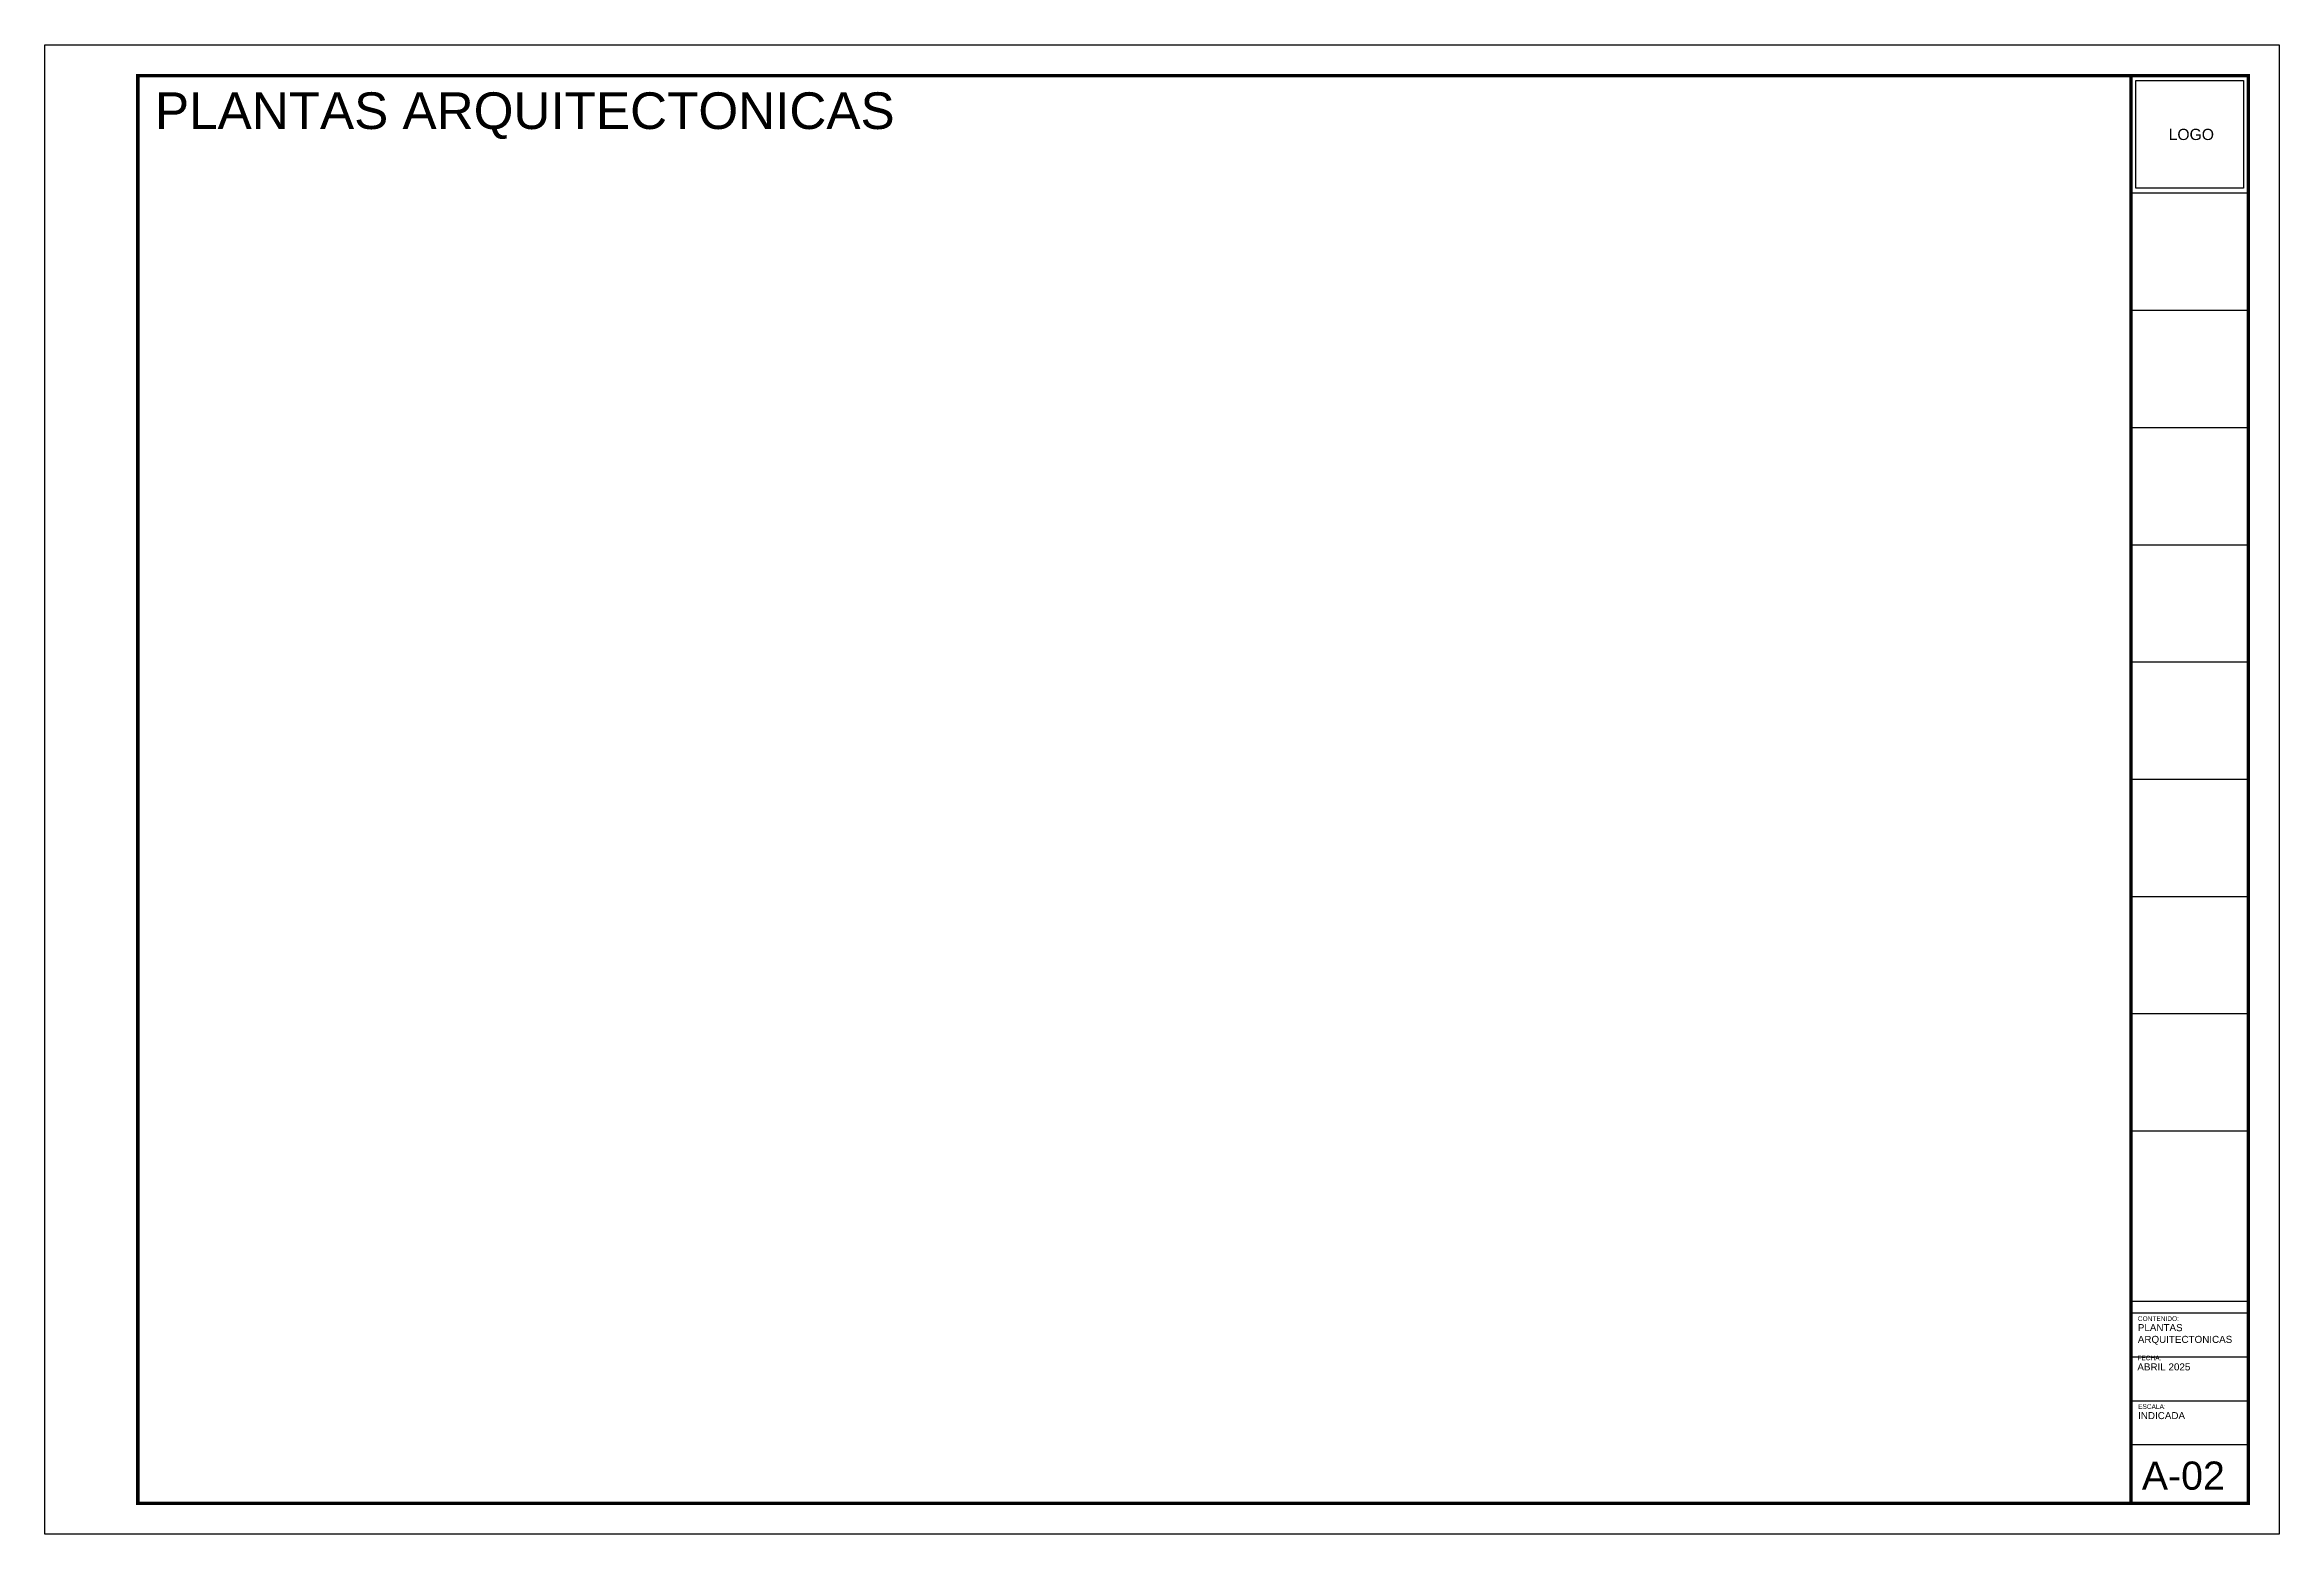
# Model space of a CAD drawing. Header units: metres. Extents: x 2347.4 to 2438.8, y 1777 to 1838.
import ezdxf

# ---------------------------------------------------------------- set-up
doc = ezdxf.new("R2010")
doc.units = ezdxf.units.M
doc.styles.get("Standard").update_dxf_attribs({"font": 'Arial.ttf'})

msp = doc.modelspace()

# ---------------------------------------------------------------- linework, layer by layer
at = {"color": 6, "transparency": 33554681}
for p, q in [((2432.741, 1836.695), (2432.741, 1778.275)), ((2437.539, 1836.695), (2437.539, 1778.275))]:
    msp.add_line(p, q, dxfattribs=at)
msp.add_lwpolyline([(2347.369, 1837.965), (2438.809, 1837.965), (2438.809, 1777.005), (2347.369, 1777.005)], close=True)
at = {"color": 6, "transparency": 33554687, "const_width": 0.144}
msp.add_lwpolyline([(2351.179, 1778.275), (2437.539, 1778.275), (2437.539, 1836.695), (2351.179, 1836.695)], close=True, dxfattribs=at)
at = {"color": 6, "transparency": 33554681, "const_width": 0.144}
msp.add_lwpolyline([(2432.741, 1778.275), (2432.741, 1836.695)], dxfattribs=at)
at = {"color": 2, "ltscale": 2, "transparency": 33554681}
msp.add_lwpolyline([(2437.347, 1832.089), (2432.933, 1832.089), (2432.933, 1836.503), (2437.347, 1836.503)], close=True, dxfattribs=at)
at = {"color": 6}
for points in [[(2432.741, 1831.897), (2437.539, 1831.897)], [(2432.741, 1827.099), (2437.539, 1827.099)], [(2432.741, 1822.301), (2437.539, 1822.301)], [(2432.741, 1817.504), (2437.539, 1817.504)], [(2432.741, 1812.706), (2437.539, 1812.706)], [(2432.741, 1807.908), (2437.539, 1807.908)], [(2432.741, 1803.11), (2437.539, 1803.11)], [(2432.741, 1798.312), (2437.539, 1798.312)], [(2432.741, 1793.513), (2437.539, 1793.513)], [(2432.741, 1786.551), (2437.539, 1786.551)], [(2432.741, 1786.071), (2437.539, 1786.071)], [(2432.741, 1784.272), (2437.539, 1784.272)], [(2432.741, 1782.473), (2437.539, 1782.473)], [(2432.741, 1780.674), (2437.539, 1780.674)]]:
    msp.add_lwpolyline(points, dxfattribs=at)

# ---------------------------------------------------------------- texts
at = {"color": 0, "transparency": 33554681}
msp.add_text('LOGO', height=0.4593, dxfattribs=at).set_placement((2434.281, 1834.063))
at = {"color": 0, "ltscale": 2, "transparency": 33554681}
msp.add_text('A-02', height=1.1515, dxfattribs=at).set_placement((2433.183, 1778.831))
at = {"insert": (2351.88, 1836.014), "char_height": 1.5, "attachment_point": 1}
msp.add_mtext_dynamic_manual_height_columns('PLANTAS ARQUITECTONICAS', width=48.85302, gutter_width=1.25, heights=[0], dxfattribs=at)
at = {"color": 0, "ltscale": 2, "transparency": 33554681, "char_height": 0.38382, "attachment_point": 1}
for s, width, insert in [('{\\H0.5x;CONTENIDO:\\P\\H1.5x;PLANTAS ARQUITECTONICAS}', 3.39649, (2433.019, 1785.926)), ('{\\H0.5x;FECHA:} \\P{\\H0.75x;ABRIL 2025}', 3.39649, (2433, 1784.319)), ('{\\H0.5x;ESCALA: }\\P{\\H0.75x;INDICADA}', 2.5938, (2433.03, 1782.327))]:
    msp.add_mtext_dynamic_manual_height_columns(s, width=width, gutter_width=0.048, heights=[0], dxfattribs=dict(at, insert=insert))

doc.saveas('drawing.dxf')
